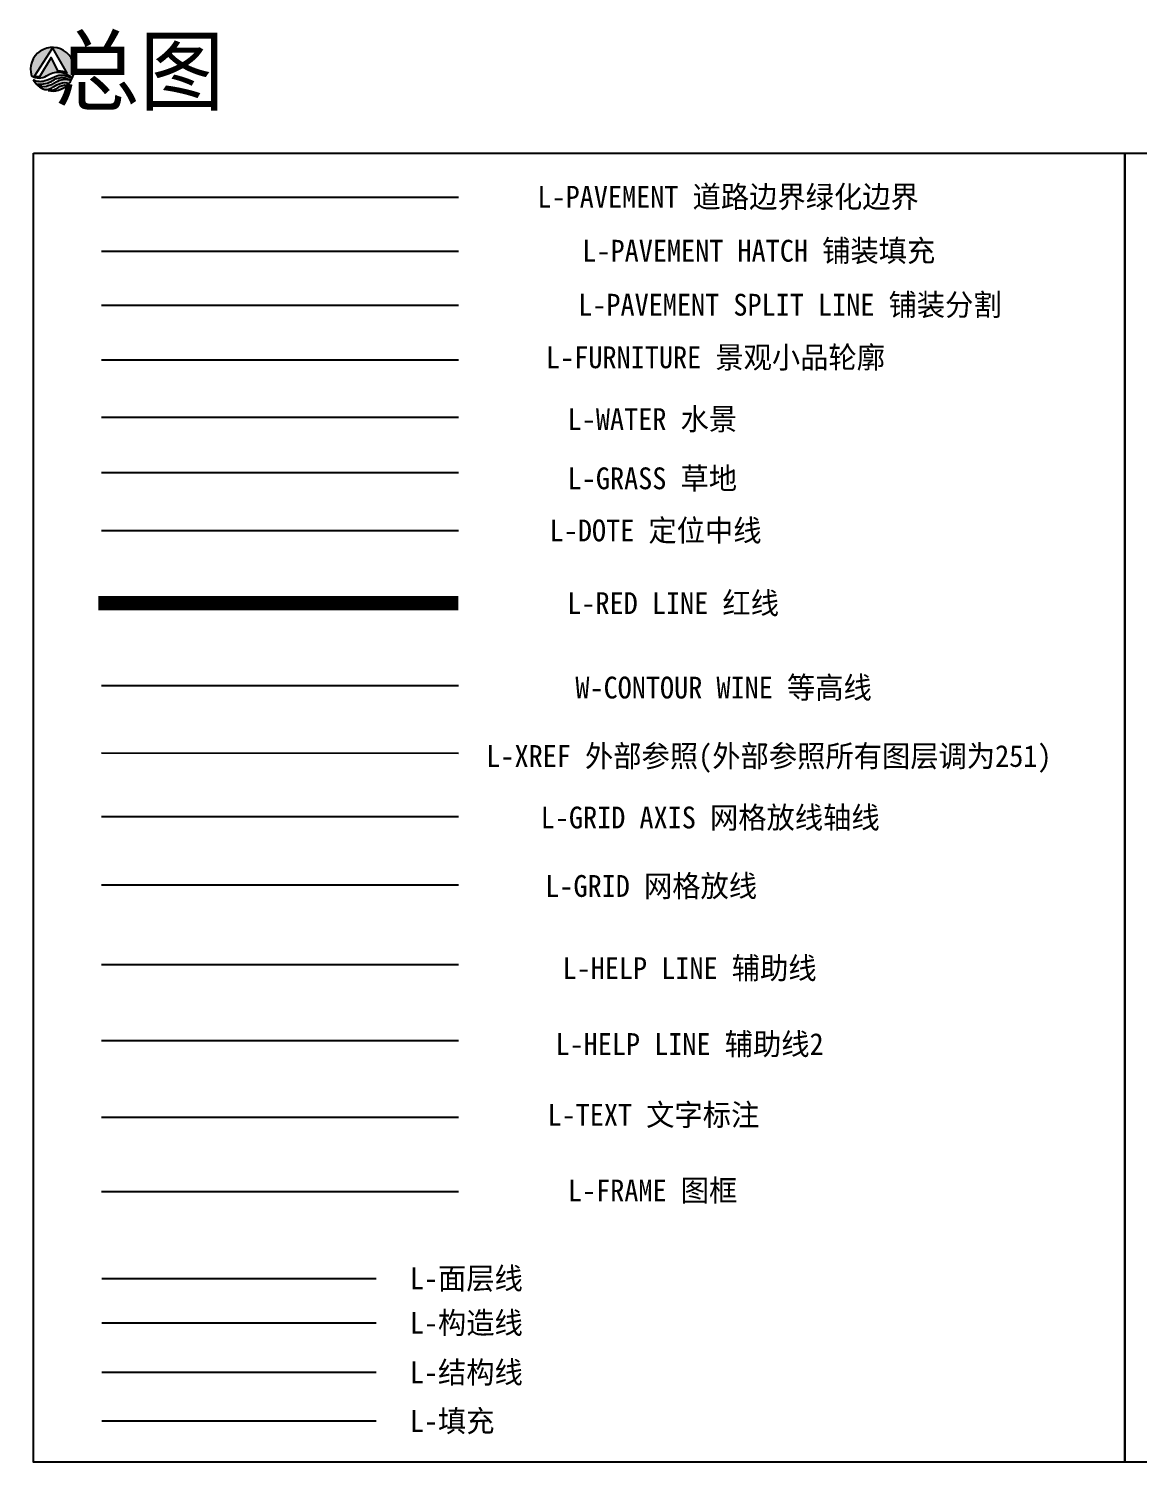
# Model space of a CAD drawing. Extents: x -231680 to 311509, y 18389 to 315840.
# Drawn here: x 36536 to 61955, y 73703 to 106557 of the extents above; entities that cross this region are included whole.
import ezdxf
from ezdxf.enums import TextEntityAlignment as Align

# ---------------------------------------------------------------- set-up
doc = ezdxf.new("R2010")
doc.units = 0
doc.header["$LTSCALE"] = 1000
for name, pattern in [('-6_350_HOLE$0$DASH', [0.35, 0.25, -0.1]), ('ACAD_ISO10W100', [18, 12, -3, 0, -3]), ('ACAD_ISO12W100', [22, 12, -3, 0.5, -3, 0.5, -3]), ('DASH', [0.35, 0.25, -0.1]), ('DOTE', [2.42, 2, -0.2, 0.02, -0.2])]:
    doc.linetypes.add(name, pattern=pattern)
for name, color, linetype in [('L-CONTOUR_LINE等高线', 252, 'DASH'), ('L-DIMLINEAR标注', 3, 'Continuous'), ('L-DOTE定位中线', 1, 'DOTE'), ('L-FRAME图框', 3, 'Continuous'), ('L-FURNITURE景观小品轮廓', 6, 'Continuous'), ('L-GRASS草地', 252, 'Continuous'), ('L-GRID_AXIS网格放线轴线', 1, 'Continuous'), ('L-GRID网格放线', 252, '-6_350_HOLE$0$DASH'), ('L-HELP_LINE辅助线1', 4, 'Continuous'), ('L-HELP_LINE辅助线2', 94, 'Continuous'), ('L-PAVEMENT_HATCH铺装填充', 251, 'Continuous'), ('L-PAVEMENT_SPLIT_LINE铺装分割', 23, 'Continuous'), ('L-PAVEMENT道路边界绿化边界', 2, 'Continuous'), ('L-RED_LINE红线', 1, 'ACAD_ISO12W100'), ('L-TEXT文字标注', 7, 'Continuous'), ('L-WATER水景', 5, 'Continuous'), ('L-XREF外部参照', 251, 'Continuous'), ('L-填充', 251, 'Continuous'), ('L-构造线', 6, 'Continuous'), ('L-结构线', 7, 'Continuous'), ('L-面层线', 4, 'Continuous')]:
    doc.layers.add(name, color=color, linetype=linetype)
doc.styles.get("Standard").update_dxf_attribs({"font": ''})
doc.styles.get('Standard').set_extended_font_data('SimSun')

# ---------------------------------------------------------------- blocks, each defined once
blk = doc.blocks.new('LOGO')
h = blk.add_hatch(color=140)
h.dxf.hatch_style = 1
h.paths.add_polyline_path([(-4.77, -1.51, 0.294083), (-1.37, -1.53, -0.363756), (4.56, -2.04, 1.450144)])
h.paths.add_polyline_path([(0, 4.79), (3.3, -0.88, 0.101723), (1.3, -0.42), (-0.31, 2.66), (-2.99, -1.74, -0.081837), (-4.11, -1.62)], flags=16)
h = blk.add_hatch(color=174)
h.paths.add_polyline_path([(3.76, -3.29, 0.064571), (4.48, -2.22, 0.296692), (0.48, -1.71, -0.04264), (-1.77, -2.61, -0.209747), (-4.4, -2.38, 0.179915), (-1.77, -4.68, 0.169783), (0.25, -4.03, -0.05744), (1.84, -3.27, -0.214092)])
h.paths.add_polyline_path([(0.82, -2.97, -0.084014), (-1.36, -3.92, -0.271733), (-3.43, -3.4, 0.071966), (-2.05, -3.36, 0.098278), (-0.23, -2.78, -0.072406), (1.02, -2.1, -0.088156), (2.57, -1.94, -0.181988), (3.97, -2.52, 0.206106)], flags=16)
blk.add_hatch(color=174).paths.add_polyline_path([(3.45, -3.62, 0.189728), (1.28, -4.2, -0.126537), (-0.99, -4.9, 0.245013)])
for points in [[(-4.77, -1.51, 0.294083), (-1.37, -1.53, -0.363756), (4.56, -2.04, 1.450144)], [(-4.11, -1.62), (0, 4.79), (3.3, -0.88, 0.101723), (1.3, -0.42), (-0.31, 2.66), (-2.99, -1.74, -0.081837)]]:
    blk.add_lwpolyline(points, format="xyb", close=True)
for points in [[(-4.4, -2.38, 0.209747), (-1.77, -2.61, 0.04264), (0.48, -1.71, -0.296692), (4.48, -2.22)], [(-3.43, -3.4, 0.071966), (-2.05, -3.36, 0.098278), (-0.23, -2.78, -0.072406), (1.02, -2.1, -0.088156), (2.57, -1.94, -0.181988), (3.97, -2.52, 0.206106), (0.82, -2.97, -0.084014), (-1.36, -3.92, -0.271733), (-3.43, -3.4)], [(-1.77, -4.68, 0.169783), (0.25, -4.03, -0.05744), (1.84, -3.27, -0.214092), (3.76, -3.29, -0.214092)], [(-0.99, -4.9, 0.126537), (1.28, -4.2, -0.189728), (3.45, -3.62, -0.189728)]]:
    blk.add_lwpolyline(points, format="xyb")
for start, end in [(208.4706, 249.2676), (318.8384, 333.6165), (258.5751, 313.6432)]:
    blk.add_arc((0, 0), 5, start, end)

msp = doc.modelspace()

# ---------------------------------------------------------------- linework, layer by layer
for points in [[(36646.2, 103703.4), (61646.2, 103703.4), (61646.2, 73703.4), (36646.2, 73703.4)], [(61646.2, 103703.4), (86646.2, 103703.4), (86646.2, 73703.4), (61646.2, 73703.4)]]:
    msp.add_lwpolyline(points, close=True)
at = {"layer": 'L-CONTOUR_LINE等高线', "ltscale": 100}
msp.add_lwpolyline([(38206.3, 91503.4), (46378.4, 91503.4)], dxfattribs=at)
at = {"layer": 'L-DOTE定位中线', "ltscale": 10}
msp.add_lwpolyline([(38206.3, 95058.6), (46378.4, 95058.6)], dxfattribs=at)
at = {"layer": 'L-FRAME图框'}
msp.add_lwpolyline([(38206.3, 79912.2), (46378.4, 79912.2)], dxfattribs=at)
at = {"layer": 'L-FURNITURE景观小品轮廓'}
msp.add_lwpolyline([(38206.3, 98965), (46378.4, 98965)], dxfattribs=at)
at = {"layer": 'L-GRASS草地'}
msp.add_lwpolyline([(38206.3, 96389.7), (46378.4, 96389.7)], dxfattribs=at)
at = {"layer": 'L-GRID_AXIS网格放线轴线'}
msp.add_lwpolyline([(38206.3, 88503.7), (46378.4, 88503.7)], dxfattribs=at)
at = {"layer": 'L-GRID网格放线', "ltscale": 100}
msp.add_lwpolyline([(38206.3, 86934.7), (46378.4, 86934.7)], dxfattribs=at)
at = {"layer": 'L-HELP_LINE辅助线1'}
msp.add_lwpolyline([(38206.3, 85113.7), (46378.4, 85113.7)], dxfattribs=at)
at = {"layer": 'L-HELP_LINE辅助线2'}
msp.add_lwpolyline([(38206.3, 83373), (46378.4, 83373)], dxfattribs=at)
at = {"layer": 'L-PAVEMENT_HATCH铺装填充'}
msp.add_lwpolyline([(38206.3, 101460.9), (46378.4, 101460.9)], dxfattribs=at)
at = {"layer": 'L-PAVEMENT_SPLIT_LINE铺装分割'}
msp.add_lwpolyline([(38206.3, 100224.1), (46378.4, 100224.1)], dxfattribs=at)
at = {"layer": 'L-PAVEMENT道路边界绿化边界'}
msp.add_lwpolyline([(38206.3, 102697.7), (46378.4, 102697.7)], dxfattribs=at)
at = {"layer": 'L-RED_LINE红线', "linetype": 'ACAD_ISO10W100', "const_width": 333.3}
msp.add_lwpolyline([(38131.1, 93393.2), (46378.4, 93393.2)], dxfattribs=at)
at = {"layer": 'L-TEXT文字标注'}
msp.add_lwpolyline([(38206.3, 81614.6), (46378.4, 81614.6)], dxfattribs=at)
at = {"layer": 'L-WATER水景'}
msp.add_lwpolyline([(38206.3, 97652.7), (46378.4, 97652.7)], dxfattribs=at)
at = {"layer": 'L-XREF外部参照'}
msp.add_lwpolyline([(38206.3, 89959.3), (46378.4, 89958.2)], dxfattribs=at)
at = {"layer": 'L-填充'}
msp.add_lwpolyline([(38208.7, 74650.9), (44499.1, 74650.9)], dxfattribs=at)
at = {"layer": 'L-构造线'}
msp.add_lwpolyline([(38208.7, 76900.4), (44499.1, 76900.4)], dxfattribs=at)
at = {"layer": 'L-结构线'}
msp.add_lwpolyline([(38208.7, 75766.1), (44499.1, 75766.1)], dxfattribs=at)
at = {"layer": 'L-面层线'}
msp.add_lwpolyline([(38208.7, 77919.5), (44499.1, 77919.5)], dxfattribs=at)

# ---------------------------------------------------------------- block references
at = {"xscale": 100, "yscale": 100, "zscale": 100}
msp.add_blockref('LOGO', (37079.4, 105627.5), dxfattribs=at)

# ---------------------------------------------------------------- texts
at = {"layer": 'L-CONTOUR_LINE等高线', "ltscale": 3, "width": 0.95}
msp.add_text('W-CONTOUR WINE 等高线', height=500, dxfattribs=at).set_placement((52454.7, 91468.8), align=Align.MIDDLE)
at = {"layer": 'L-DIMLINEAR标注', "width": 0.95}
msp.add_text('L-FRAME 图框', height=500, dxfattribs=at).set_placement((50828.1, 79942.9), align=Align.MIDDLE)
at = {"layer": 'L-DOTE定位中线', "linetype": 'DOTE', "ltscale": 3, "width": 0.95}
msp.add_text('L-DOTE 定位中线', height=500, dxfattribs=at).set_placement((50897.3, 95068.9), align=Align.MIDDLE)
at = {"layer": 'L-FURNITURE景观小品轮廓', "width": 0.95}
msp.add_text('L-FURNITURE 景观小品轮廓', height=500, dxfattribs=at).set_placement((52269.6, 99035.9), align=Align.MIDDLE)
at = {"layer": 'L-GRASS草地', "width": 0.95}
msp.add_text('L-GRASS 草地', height=500, dxfattribs=at).set_placement((50822.9, 96262.3), align=Align.MIDDLE)
at = {"layer": 'L-GRID_AXIS网格放线轴线', "width": 0.95}
msp.add_text('L-GRID AXIS 网格放线轴线', height=500, dxfattribs=at).set_placement((52147.8, 88489.2), align=Align.MIDDLE)
at = {"layer": 'L-GRID网格放线', "ltscale": 10, "width": 0.95}
msp.add_text('L-GRID 网格放线', height=500, dxfattribs=at).set_placement((50795.5, 86920.3), align=Align.MIDDLE)
at = {"layer": 'L-HELP_LINE辅助线1', "width": 0.95}
msp.add_text('L-HELP LINE 辅助线', height=500, dxfattribs=at).set_placement((51674.4, 85038.2), align=Align.MIDDLE)
at = {"layer": 'L-HELP_LINE辅助线2', "width": 0.95}
msp.add_text('L-HELP LINE 辅助线2', height=500, dxfattribs=at).set_placement((51674.4, 83297.5), align=Align.MIDDLE)
at = {"layer": 'L-PAVEMENT_HATCH铺装填充', "width": 0.95}
msp.add_text('L-PAVEMENT HATCH 铺装填充', height=500, dxfattribs=at).set_placement((53260.9, 101476.9), align=Align.MIDDLE)
at = {"layer": 'L-PAVEMENT_SPLIT_LINE铺装分割', "width": 0.95}
msp.add_text('L-PAVEMENT SPLIT LINE 铺装分割', height=500, dxfattribs=at).set_placement((53974.3, 100240.1), align=Align.MIDDLE)
at = {"layer": 'L-PAVEMENT道路边界绿化边界', "width": 0.95}
msp.add_text('L-PAVEMENT 道路边界绿化边界', height=500, dxfattribs=at).set_placement((52558, 102713.7), align=Align.MIDDLE)
at = {"layer": 'L-RED_LINE红线', "linetype": 'ACAD_ISO10W100', "width": 0.95}
msp.add_text('L-RED LINE 红线', height=500, dxfattribs=at).set_placement((51297.9, 93403.5), align=Align.MIDDLE)
at = {"layer": 'L-TEXT文字标注', "width": 0.95}
for s, height, p in [('总图', 1500, (39078, 105616.9)), ('L-TEXT 文字标注', 500, (50845.9, 81679.2))]:
    msp.add_text(s, height=height, dxfattribs=at).set_placement(p, align=Align.MIDDLE)
at = {"layer": 'L-WATER水景', "width": 0.95}
msp.add_text('L-WATER 水景', height=500, dxfattribs=at).set_placement((50822.9, 97618), align=Align.MIDDLE)
at = {"layer": 'L-XREF外部参照', "width": 0.95}
msp.add_text('L-XREF 外部参照(外部参照所有图层调为251)', height=500, dxfattribs=at).set_placement((53492.7, 89861), align=Align.MIDDLE)
at = {"layer": 'L-填充', "width": 0.95}
msp.add_text('L-填充', height=500, dxfattribs=at).set_placement((45265.2, 74650.9), align=Align.MIDDLE_LEFT)
at = {"layer": 'L-构造线', "width": 0.95}
msp.add_text('L-构造线', height=500, dxfattribs=at).set_placement((45265.2, 76900.4), align=Align.MIDDLE_LEFT)
at = {"layer": 'L-结构线', "width": 0.95}
msp.add_text('L-结构线', height=500, dxfattribs=at).set_placement((45265.2, 75766.1), align=Align.MIDDLE_LEFT)
at = {"layer": 'L-面层线', "width": 0.95}
msp.add_text('L-面层线', height=500, dxfattribs=at).set_placement((45265.2, 77919.5), align=Align.MIDDLE_LEFT)

doc.saveas('drawing.dxf')
